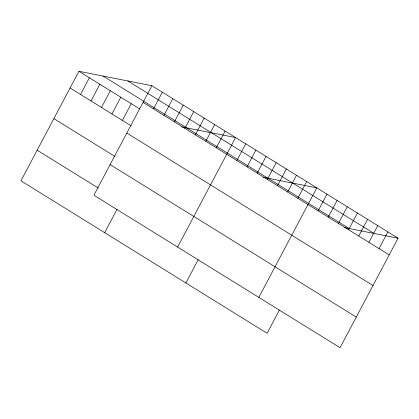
<?xml version="1.0" encoding="UTF-8"?>
<svg xmlns="http://www.w3.org/2000/svg" width="419" height="419" viewBox="0 0 419 419"><rect width="100%" height="100%" fill="white"/><g stroke="black" fill="none" stroke-linecap="round" stroke-linejoin="round"><path stroke-width="0.63" d="M151.882 85.712L93.893 195.233L340.06 347.707L398.05 238.186L151.882 85.712L78.94 71.293L20.95 180.814L267.118 333.288L279.431 310.034M80.553 94.485L89.399 77.772M91.017 100.963L99.863 84.25M101.477 107.442L110.323 90.734M111.941 113.921L120.787 97.213M122.4 120.405L131.247 103.692M153.495 108.898L162.347 92.19M163.96 115.382L172.806 98.669M104.645 232.655L116.959 209.4M174.424 121.861L183.271 105.153M184.884 128.34L193.73 111.632M195.348 134.824L204.194 118.111M205.808 141.303L214.654 124.59M216.272 147.781L225.118 131.074M177.593 247.074L235.578 137.552L181.893 126.941M236.887 160.55L245.733 143.843M247.042 166.841L255.889 150.133M185.884 282.972L198.192 259.717M257.198 173.131L266.044 156.423M267.348 179.421L276.2 162.713M277.504 185.711L286.35 168.998M287.659 192.002L296.505 175.289M297.815 198.292L306.661 181.579M258.827 297.39L316.816 187.869L263.127 177.258M318.121 210.872L326.972 194.159M328.276 217.157L337.122 200.45M338.432 223.447L347.278 206.74M348.587 229.738L357.433 213.03M358.737 236.028L367.589 219.32M368.893 242.318L377.739 225.611M379.048 248.608L387.894 231.896M344.36 227.575L398.05 238.186M127.811 80.951L373.978 233.43M103.011 76.049L349.179 228.528M143.036 102.419L389.204 254.899M78.94 71.293L139.506 108.809M70.088 88L131.21 125.862M126.821 133.048L372.989 285.528M53.873 118.629L114.995 156.486M110.113 164.604L356.276 317.083M37.165 150.185L98.287 188.042"/></g></svg>
